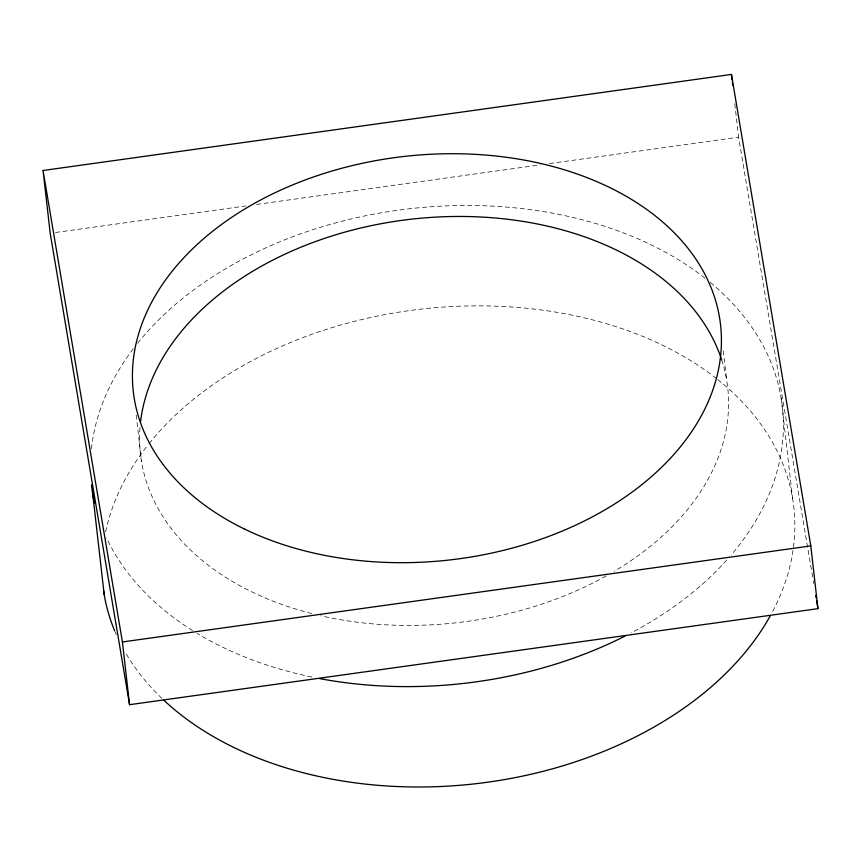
<?xml version="1.0" encoding="UTF-8"?>
<svg xmlns="http://www.w3.org/2000/svg" width="861" height="861" viewBox="0 0 861 861"><rect width="100%" height="100%" fill="white"/><g stroke="black" fill="none" stroke-linecap="round" stroke-linejoin="round"><path stroke-width="0.65" stroke-dasharray="4.3 3.23" d="M55.524 232.492L245.934 205.93M256.578 204.444L540.191 164.871M549.512 163.568L738.587 137.19L813.042 579.518M813.268 580.841L813.71 583.489M781.131 398.019L792.572 498.401M734.788 103.815L738.587 137.19M723.294 350.75L726.641 380.121M136.189 415.045L141.505 461.765M721.69 359.93A295.506 203.035 -6.5 0 1 614.345 571.273M606.209 575.955A295.506 203.035 -6.5 0 1 320.766 615.766M311.736 613.57A295.506 203.035 -6.5 0 1 140.02 427.196M710.314 282.451A347.65 238.863 -6.5 0 1 731.129 555.054M726.673 560.145A347.65 238.863 -6.5 0 1 630.952 633.018M311.833 677.026A347.65 238.863 -6.5 0 1 197.255 633.448M192.595 630.575A347.65 238.863 -6.5 0 1 106.549 537.985M91.427 448.764A347.65 238.863 -6.5 0 1 133.509 348.468M137.599 343.238A347.65 238.863 -6.5 0 1 705.288 278.383M793.024 550.405A347.65 238.863 -6.5 0 1 771.747 613.14M161.943 698.411A347.65 238.863 -6.5 0 1 124.813 651.497M116.321 634.708A347.65 238.863 -6.5 0 1 115.256 632.254M105.634 531.807A347.65 238.863 -6.5 0 1 148.21 444.663M149.039 443.619A347.65 238.863 -6.5 0 1 716.729 378.775M717.74 379.583A347.65 238.863 -6.5 0 1 793.218 549.07"/><path stroke-width="1.29" d="M43.05 170.489L731.441 74.444L810.804 545.906L817.95 608.652L129.559 704.696L50.196 233.234L43.05 170.489L122.413 641.962L129.559 704.696M122.413 641.962L810.804 545.906M815.722 595.403L816.163 598.051M816.615 600.698L817.95 608.652M731.441 74.444L732.054 79.782M732.356 82.452L732.657 85.121M92.74 494.063L104.181 594.456M140.558 421.836A295.506 203.035 -6.5 0 1 414.216 218.866A295.506 203.035 -6.5 0 1 721.69 359.93M625.129 636.031A347.65 238.863 -6.5 0 1 319.549 678.565M94.495 502.964A347.65 238.863 -6.5 0 1 91.46 484.904M770.434 615.55A347.65 238.863 -6.5 0 1 488.155 782.143A347.65 238.863 -6.5 0 1 163.945 700.305M114.739 631.016A347.65 238.863 -6.5 0 1 103.568 590.549M243.9 528.751A295.506 203.035 -6.5 0 0 718.257 370.628A295.506 203.035 -6.5 0 0 318.624 175.224A295.506 203.035 -6.5 0 0 243.9 528.751"/></g></svg>
